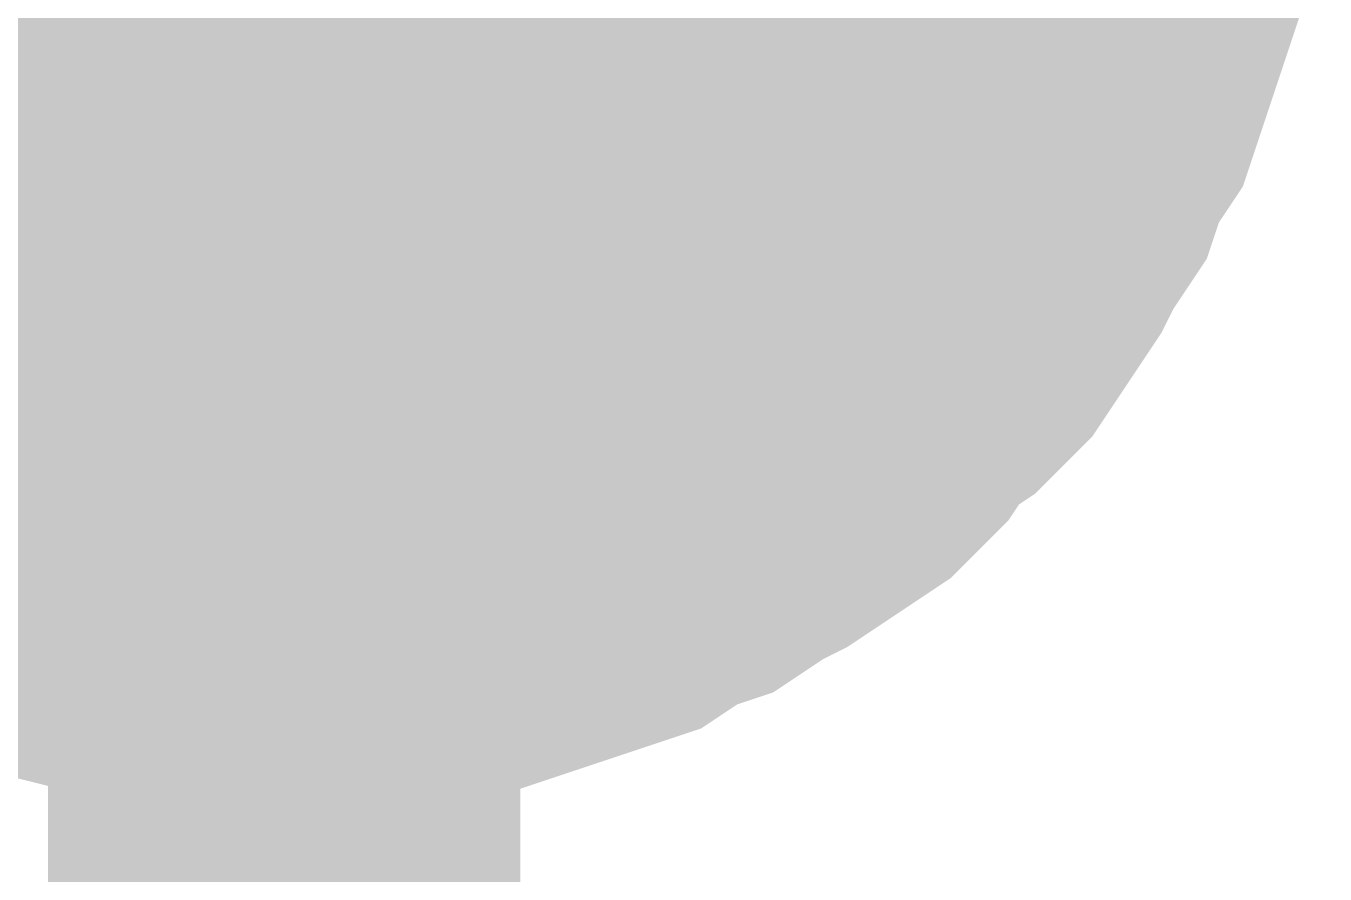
# Model space of a CAD drawing. Header units: inches. Extents: x -11.7 to 11.5, y 0 to 7.6.
# Drawn here: x 3.19433 to 3.22678, y 4.6723 to 4.69349 of the extents above; entities that cross this region are included whole.
import ezdxf

# ---------------------------------------------------------------- set-up
doc = ezdxf.new("R2010")
doc.units = ezdxf.units.IN
doc.header["$MEASUREMENT"] = 0
doc.layers.add('Sheet', color=255, linetype='Continuous')

msp = doc.modelspace()

# ---------------------------------------------------------------- linework, layer by layer
at = {"layer": 'Sheet'}
msp.add_lwpolyline([(3.19, 4.7, 0.02, 0.02, 1), (3.21, 4.7, 0.02, 0.02, 1)], format="xyseb", close=True, dxfattribs=at)
for points in [[(3.220876, 4.699889, 0.0118, 0.0118, 0), (3.220876, 4.698989, 0.0118, 0.0118, 0), (3.220876, 4.697789, 0.0118, 0.0118, 0), (3.220576, 4.696889, 0.0118, 0.0118, 0), (3.220576, 4.695689, 0.0118, 0.0118, 0), (3.220276, 4.694788, 0.0118, 0.0118, 0), (3.219976, 4.693888, 0.0118, 0.0118, 0), (3.219676, 4.692988, 0.0118, 0.0118, 0), (3.219376, 4.692088, 0.0118, 0.0118, 0), (3.218776, 4.691188, 0.0118, 0.0118, 0), (3.218476, 4.690287, 0.0118, 0.0118, 0), (3.217876, 4.689387, 0.0118, 0.0118, 0), (3.217576, 4.688787, 0.0118, 0.0118, 0), (3.216976, 4.687887, 0.0118, 0.0118, 0), (3.216376, 4.686987, 0.0118, 0.0118, 0), (3.215776, 4.686387, 0.0118, 0.0118, 0), (3.214876, 4.685786, 0.0118, 0.0118, 0), (3.214276, 4.684886, 0.0118, 0.0118, 0), (3.213676, 4.684286, 0.0118, 0.0118, 0), (3.212777, 4.683686, 0.0118, 0.0118, 0), (3.211877, 4.683086, 0.0118, 0.0118, 0), (3.211277, 4.682786, 0.0118, 0.0118, 0), (3.210377, 4.682186, 0.0118, 0.0118, 0), (3.209477, 4.681886, 0.0118, 0.0118, 0), (3.208577, 4.681286, 0.0118, 0.0118, 0), (3.207677, 4.680985, 0.0118, 0.0118, 0), (3.206777, 4.680685, 0.0118, 0.0118, 0), (3.205877, 4.680385, 0.0118, 0.0118, 0), (3.204977, 4.680085, 0.0118, 0.0118, 0), (3.203777, 4.680085, 0.0118, 0.0118, 0), (3.202877, 4.679785, 0.0118, 0.0118, 0), (3.201677, 4.679785, 0.0118, 0.0118, 0), (3.200777, 4.679785, 0.0118, 0.0118, 0)], [(3.220876, 4.699889, 0.0118, 0.0118, 0), (3.220876, 4.698989, 0.0118, 0.0118, 0), (3.220876, 4.697789, 0.0118, 0.0118, 0), (3.220576, 4.696889, 0.0118, 0.0118, 0), (3.220576, 4.695689, 0.0118, 0.0118, 0), (3.220276, 4.694788, 0.0118, 0.0118, 0), (3.219976, 4.693888, 0.0118, 0.0118, 0), (3.219676, 4.692988, 0.0118, 0.0118, 0), (3.219376, 4.692088, 0.0118, 0.0118, 0), (3.218776, 4.691188, 0.0118, 0.0118, 0), (3.218476, 4.690287, 0.0118, 0.0118, 0), (3.217876, 4.689387, 0.0118, 0.0118, 0), (3.217576, 4.688787, 0.0118, 0.0118, 0), (3.216976, 4.687887, 0.0118, 0.0118, 0), (3.216376, 4.686987, 0.0118, 0.0118, 0), (3.215776, 4.686387, 0.0118, 0.0118, 0), (3.214876, 4.685786, 0.0118, 0.0118, 0), (3.214276, 4.684886, 0.0118, 0.0118, 0), (3.213676, 4.684286, 0.0118, 0.0118, 0), (3.212777, 4.683686, 0.0118, 0.0118, 0), (3.211877, 4.683086, 0.0118, 0.0118, 0), (3.211277, 4.682786, 0.0118, 0.0118, 0), (3.210377, 4.682186, 0.0118, 0.0118, 0), (3.209477, 4.681886, 0.0118, 0.0118, 0), (3.208577, 4.681286, 0.0118, 0.0118, 0), (3.207677, 4.680985, 0.0118, 0.0118, 0), (3.206777, 4.680685, 0.0118, 0.0118, 0), (3.205877, 4.680385, 0.0118, 0.0118, 0), (3.204977, 4.680085, 0.0118, 0.0118, 0), (3.203777, 4.680085, 0.0118, 0.0118, 0), (3.202877, 4.679785, 0.0118, 0.0118, 0), (3.201677, 4.679785, 0.0118, 0.0118, 0), (3.200777, 4.679785, 0.0118, 0.0118, 0)], [(3.200777, 4.699889, 0.0118, 0.0118, 0), (3.200777, 4.599968, 0.0118, 0.0118, 0)], [(3.220876, 4.699889, 0.0118, 0.0118, 0), (3.220876, 4.698989, 0.0118, 0.0118, 0), (3.220876, 4.697789, 0.0118, 0.0118, 0), (3.220576, 4.696889, 0.0118, 0.0118, 0), (3.220576, 4.695689, 0.0118, 0.0118, 0), (3.220276, 4.694788, 0.0118, 0.0118, 0), (3.219976, 4.693888, 0.0118, 0.0118, 0), (3.219676, 4.692988, 0.0118, 0.0118, 0), (3.219376, 4.692088, 0.0118, 0.0118, 0), (3.218776, 4.691188, 0.0118, 0.0118, 0), (3.218476, 4.690287, 0.0118, 0.0118, 0), (3.217876, 4.689387, 0.0118, 0.0118, 0), (3.217576, 4.688787, 0.0118, 0.0118, 0), (3.216976, 4.687887, 0.0118, 0.0118, 0), (3.216376, 4.686987, 0.0118, 0.0118, 0), (3.215776, 4.686387, 0.0118, 0.0118, 0), (3.214876, 4.685786, 0.0118, 0.0118, 0), (3.214276, 4.684886, 0.0118, 0.0118, 0), (3.213676, 4.684286, 0.0118, 0.0118, 0), (3.212777, 4.683686, 0.0118, 0.0118, 0), (3.211877, 4.683086, 0.0118, 0.0118, 0), (3.211277, 4.682786, 0.0118, 0.0118, 0), (3.210377, 4.682186, 0.0118, 0.0118, 0), (3.209477, 4.681886, 0.0118, 0.0118, 0), (3.208577, 4.681286, 0.0118, 0.0118, 0), (3.207677, 4.680985, 0.0118, 0.0118, 0), (3.206777, 4.680685, 0.0118, 0.0118, 0), (3.205877, 4.680385, 0.0118, 0.0118, 0), (3.204977, 4.680085, 0.0118, 0.0118, 0), (3.203777, 4.680085, 0.0118, 0.0118, 0), (3.202877, 4.679785, 0.0118, 0.0118, 0), (3.201677, 4.679785, 0.0118, 0.0118, 0), (3.200777, 4.679785, 0.0118, 0.0118, 0)], [(3.220876, 4.699889, 0.0118, 0.0118, 0), (3.220876, 4.698989, 0.0118, 0.0118, 0), (3.220876, 4.697789, 0.0118, 0.0118, 0), (3.220576, 4.696889, 0.0118, 0.0118, 0), (3.220576, 4.695689, 0.0118, 0.0118, 0), (3.220276, 4.694788, 0.0118, 0.0118, 0), (3.219976, 4.693888, 0.0118, 0.0118, 0), (3.219676, 4.692988, 0.0118, 0.0118, 0), (3.219376, 4.692088, 0.0118, 0.0118, 0), (3.218776, 4.691188, 0.0118, 0.0118, 0), (3.218476, 4.690287, 0.0118, 0.0118, 0), (3.217876, 4.689387, 0.0118, 0.0118, 0), (3.217576, 4.688787, 0.0118, 0.0118, 0), (3.216976, 4.687887, 0.0118, 0.0118, 0), (3.216376, 4.686987, 0.0118, 0.0118, 0), (3.215776, 4.686387, 0.0118, 0.0118, 0), (3.214876, 4.685786, 0.0118, 0.0118, 0), (3.214276, 4.684886, 0.0118, 0.0118, 0), (3.213676, 4.684286, 0.0118, 0.0118, 0), (3.212777, 4.683686, 0.0118, 0.0118, 0), (3.211877, 4.683086, 0.0118, 0.0118, 0), (3.211277, 4.682786, 0.0118, 0.0118, 0), (3.210377, 4.682186, 0.0118, 0.0118, 0), (3.209477, 4.681886, 0.0118, 0.0118, 0), (3.208577, 4.681286, 0.0118, 0.0118, 0), (3.207677, 4.680985, 0.0118, 0.0118, 0), (3.206777, 4.680685, 0.0118, 0.0118, 0), (3.205877, 4.680385, 0.0118, 0.0118, 0), (3.204977, 4.680085, 0.0118, 0.0118, 0), (3.203777, 4.680085, 0.0118, 0.0118, 0), (3.202877, 4.679785, 0.0118, 0.0118, 0), (3.201677, 4.679785, 0.0118, 0.0118, 0), (3.200777, 4.679785, 0.0118, 0.0118, 0)], [(3.220876, 4.699889, 0.0118, 0.0118, 0), (3.220876, 4.698989, 0.0118, 0.0118, 0), (3.220876, 4.697789, 0.0118, 0.0118, 0), (3.220576, 4.696889, 0.0118, 0.0118, 0), (3.220576, 4.695689, 0.0118, 0.0118, 0), (3.220276, 4.694788, 0.0118, 0.0118, 0), (3.219976, 4.693888, 0.0118, 0.0118, 0), (3.219676, 4.692988, 0.0118, 0.0118, 0), (3.219376, 4.692088, 0.0118, 0.0118, 0), (3.218776, 4.691188, 0.0118, 0.0118, 0), (3.218476, 4.690287, 0.0118, 0.0118, 0), (3.217876, 4.689387, 0.0118, 0.0118, 0), (3.217576, 4.688787, 0.0118, 0.0118, 0), (3.216976, 4.687887, 0.0118, 0.0118, 0), (3.216376, 4.686987, 0.0118, 0.0118, 0), (3.215776, 4.686387, 0.0118, 0.0118, 0), (3.214876, 4.685786, 0.0118, 0.0118, 0), (3.214276, 4.684886, 0.0118, 0.0118, 0), (3.213676, 4.684286, 0.0118, 0.0118, 0), (3.212777, 4.683686, 0.0118, 0.0118, 0), (3.211877, 4.683086, 0.0118, 0.0118, 0), (3.211277, 4.682786, 0.0118, 0.0118, 0), (3.210377, 4.682186, 0.0118, 0.0118, 0), (3.209477, 4.681886, 0.0118, 0.0118, 0), (3.208577, 4.681286, 0.0118, 0.0118, 0), (3.207677, 4.680985, 0.0118, 0.0118, 0), (3.206777, 4.680685, 0.0118, 0.0118, 0), (3.205877, 4.680385, 0.0118, 0.0118, 0), (3.204977, 4.680085, 0.0118, 0.0118, 0), (3.203777, 4.680085, 0.0118, 0.0118, 0), (3.202877, 4.679785, 0.0118, 0.0118, 0), (3.201677, 4.679785, 0.0118, 0.0118, 0), (3.200777, 4.679785, 0.0118, 0.0118, 0)], [(3.220876, 4.699889, 0.0118, 0.0118, 0), (3.220876, 4.698989, 0.0118, 0.0118, 0), (3.220876, 4.697789, 0.0118, 0.0118, 0), (3.220576, 4.696889, 0.0118, 0.0118, 0), (3.220576, 4.695689, 0.0118, 0.0118, 0), (3.220276, 4.694788, 0.0118, 0.0118, 0), (3.219976, 4.693888, 0.0118, 0.0118, 0), (3.219676, 4.692988, 0.0118, 0.0118, 0), (3.219376, 4.692088, 0.0118, 0.0118, 0), (3.218776, 4.691188, 0.0118, 0.0118, 0), (3.218476, 4.690287, 0.0118, 0.0118, 0), (3.217876, 4.689387, 0.0118, 0.0118, 0), (3.217576, 4.688787, 0.0118, 0.0118, 0), (3.216976, 4.687887, 0.0118, 0.0118, 0), (3.216376, 4.686987, 0.0118, 0.0118, 0), (3.215776, 4.686387, 0.0118, 0.0118, 0), (3.214876, 4.685786, 0.0118, 0.0118, 0), (3.214276, 4.684886, 0.0118, 0.0118, 0), (3.213676, 4.684286, 0.0118, 0.0118, 0), (3.212777, 4.683686, 0.0118, 0.0118, 0), (3.211877, 4.683086, 0.0118, 0.0118, 0), (3.211277, 4.682786, 0.0118, 0.0118, 0), (3.210377, 4.682186, 0.0118, 0.0118, 0), (3.209477, 4.681886, 0.0118, 0.0118, 0), (3.208577, 4.681286, 0.0118, 0.0118, 0), (3.207677, 4.680985, 0.0118, 0.0118, 0), (3.206777, 4.680685, 0.0118, 0.0118, 0), (3.205877, 4.680385, 0.0118, 0.0118, 0), (3.204977, 4.680085, 0.0118, 0.0118, 0), (3.203777, 4.680085, 0.0118, 0.0118, 0), (3.202877, 4.679785, 0.0118, 0.0118, 0), (3.201677, 4.679785, 0.0118, 0.0118, 0), (3.200777, 4.679785, 0.0118, 0.0118, 0)], [(3.220876, 4.699889, 0.0118, 0.0118, 0), (3.220876, 4.698989, 0.0118, 0.0118, 0), (3.220876, 4.697789, 0.0118, 0.0118, 0), (3.220576, 4.696889, 0.0118, 0.0118, 0), (3.220576, 4.695689, 0.0118, 0.0118, 0), (3.220276, 4.694788, 0.0118, 0.0118, 0), (3.219976, 4.693888, 0.0118, 0.0118, 0), (3.219676, 4.692988, 0.0118, 0.0118, 0), (3.219376, 4.692088, 0.0118, 0.0118, 0), (3.218776, 4.691188, 0.0118, 0.0118, 0), (3.218476, 4.690287, 0.0118, 0.0118, 0), (3.217876, 4.689387, 0.0118, 0.0118, 0), (3.217576, 4.688787, 0.0118, 0.0118, 0), (3.216976, 4.687887, 0.0118, 0.0118, 0), (3.216376, 4.686987, 0.0118, 0.0118, 0), (3.215776, 4.686387, 0.0118, 0.0118, 0), (3.214876, 4.685786, 0.0118, 0.0118, 0), (3.214276, 4.684886, 0.0118, 0.0118, 0), (3.213676, 4.684286, 0.0118, 0.0118, 0), (3.212777, 4.683686, 0.0118, 0.0118, 0), (3.211877, 4.683086, 0.0118, 0.0118, 0), (3.211277, 4.682786, 0.0118, 0.0118, 0), (3.210377, 4.682186, 0.0118, 0.0118, 0), (3.209477, 4.681886, 0.0118, 0.0118, 0), (3.208577, 4.681286, 0.0118, 0.0118, 0), (3.207677, 4.680985, 0.0118, 0.0118, 0), (3.206777, 4.680685, 0.0118, 0.0118, 0), (3.205877, 4.680385, 0.0118, 0.0118, 0), (3.204977, 4.680085, 0.0118, 0.0118, 0), (3.203777, 4.680085, 0.0118, 0.0118, 0), (3.202877, 4.679785, 0.0118, 0.0118, 0), (3.201677, 4.679785, 0.0118, 0.0118, 0), (3.200777, 4.679785, 0.0118, 0.0118, 0)], [(3.220576, 4.695689, 0.0039, 0.0039, 0), (3.220276, 4.694788, 0.0039, 0.0039, 0), (3.219976, 4.693888, 0.0039, 0.0039, 0), (3.219676, 4.692988, 0.0039, 0.0039, 0), (3.219376, 4.692088, 0.0039, 0.0039, 0), (3.218776, 4.691188, 0.0039, 0.0039, 0), (3.218476, 4.690287, 0.0039, 0.0039, 0), (3.217876, 4.689387, 0.0039, 0.0039, 0), (3.217576, 4.688787, 0.0039, 0.0039, 0), (3.216976, 4.687887, 0.0039, 0.0039, 0), (3.216376, 4.686987, 0.0039, 0.0039, 0), (3.215776, 4.686387, 0.0039, 0.0039, 0), (3.214876, 4.685786, 0.0039, 0.0039, 0), (3.214276, 4.684886, 0.0039, 0.0039, 0), (3.213676, 4.684286, 0.0039, 0.0039, 0), (3.212777, 4.683686, 0.0039, 0.0039, 0), (3.211877, 4.683086, 0.0039, 0.0039, 0), (3.211277, 4.682786, 0.0039, 0.0039, 0), (3.210377, 4.682186, 0.0039, 0.0039, 0), (3.209477, 4.681886, 0.0039, 0.0039, 0), (3.208577, 4.681286, 0.0039, 0.0039, 0), (3.207677, 4.680985, 0.0039, 0.0039, 0), (3.206777, 4.680685, 0.0039, 0.0039, 0), (3.205877, 4.680385, 0.0039, 0.0039, 0), (3.204977, 4.680085, 0.0039, 0.0039, 0), (3.203777, 4.680085, 0.0039, 0.0039, 0), (3.202877, 4.679785, 0.0039, 0.0039, 0), (3.201677, 4.679785, 0.0039, 0.0039, 0), (3.200777, 4.679785, 0.0039, 0.0039, 0)], [(3.220576, 4.695689, 0.0039, 0.0039, 0), (3.220276, 4.694788, 0.0039, 0.0039, 0), (3.219976, 4.693888, 0.0039, 0.0039, 0), (3.219676, 4.692988, 0.0039, 0.0039, 0), (3.219376, 4.692088, 0.0039, 0.0039, 0), (3.218776, 4.691188, 0.0039, 0.0039, 0), (3.218476, 4.690287, 0.0039, 0.0039, 0), (3.217876, 4.689387, 0.0039, 0.0039, 0), (3.217576, 4.688787, 0.0039, 0.0039, 0), (3.216976, 4.687887, 0.0039, 0.0039, 0), (3.216376, 4.686987, 0.0039, 0.0039, 0), (3.215776, 4.686387, 0.0039, 0.0039, 0), (3.214876, 4.685786, 0.0039, 0.0039, 0), (3.214276, 4.684886, 0.0039, 0.0039, 0), (3.213676, 4.684286, 0.0039, 0.0039, 0), (3.212777, 4.683686, 0.0039, 0.0039, 0), (3.211877, 4.683086, 0.0039, 0.0039, 0), (3.211277, 4.682786, 0.0039, 0.0039, 0), (3.210377, 4.682186, 0.0039, 0.0039, 0), (3.209477, 4.681886, 0.0039, 0.0039, 0), (3.208577, 4.681286, 0.0039, 0.0039, 0), (3.207677, 4.680985, 0.0039, 0.0039, 0), (3.206777, 4.680685, 0.0039, 0.0039, 0), (3.205877, 4.680385, 0.0039, 0.0039, 0), (3.204977, 4.680085, 0.0039, 0.0039, 0), (3.203777, 4.680085, 0.0039, 0.0039, 0), (3.202877, 4.679785, 0.0039, 0.0039, 0), (3.201677, 4.679785, 0.0039, 0.0039, 0), (3.200777, 4.679785, 0.0039, 0.0039, 0)], [(3.220576, 4.695689, 0.0039, 0.0039, 0), (3.220276, 4.694788, 0.0039, 0.0039, 0), (3.219976, 4.693888, 0.0039, 0.0039, 0), (3.219676, 4.692988, 0.0039, 0.0039, 0), (3.219376, 4.692088, 0.0039, 0.0039, 0), (3.218776, 4.691188, 0.0039, 0.0039, 0), (3.218476, 4.690287, 0.0039, 0.0039, 0), (3.217876, 4.689387, 0.0039, 0.0039, 0), (3.217576, 4.688787, 0.0039, 0.0039, 0), (3.216976, 4.687887, 0.0039, 0.0039, 0), (3.216376, 4.686987, 0.0039, 0.0039, 0), (3.215776, 4.686387, 0.0039, 0.0039, 0), (3.214876, 4.685786, 0.0039, 0.0039, 0), (3.214276, 4.684886, 0.0039, 0.0039, 0), (3.213676, 4.684286, 0.0039, 0.0039, 0), (3.212777, 4.683686, 0.0039, 0.0039, 0), (3.211877, 4.683086, 0.0039, 0.0039, 0), (3.211277, 4.682786, 0.0039, 0.0039, 0), (3.210377, 4.682186, 0.0039, 0.0039, 0), (3.209477, 4.681886, 0.0039, 0.0039, 0), (3.208577, 4.681286, 0.0039, 0.0039, 0), (3.207677, 4.680985, 0.0039, 0.0039, 0), (3.206777, 4.680685, 0.0039, 0.0039, 0), (3.205877, 4.680385, 0.0039, 0.0039, 0), (3.204977, 4.680085, 0.0039, 0.0039, 0), (3.203777, 4.680085, 0.0039, 0.0039, 0), (3.202877, 4.679785, 0.0039, 0.0039, 0), (3.201677, 4.679785, 0.0039, 0.0039, 0), (3.200777, 4.679785, 0.0039, 0.0039, 0)], [(3.220576, 4.695689, 0.0039, 0.0039, 0), (3.220276, 4.694788, 0.0039, 0.0039, 0), (3.219976, 4.693888, 0.0039, 0.0039, 0), (3.219676, 4.692988, 0.0039, 0.0039, 0), (3.219376, 4.692088, 0.0039, 0.0039, 0), (3.218776, 4.691188, 0.0039, 0.0039, 0), (3.218476, 4.690287, 0.0039, 0.0039, 0), (3.217876, 4.689387, 0.0039, 0.0039, 0), (3.217576, 4.688787, 0.0039, 0.0039, 0), (3.216976, 4.687887, 0.0039, 0.0039, 0), (3.216376, 4.686987, 0.0039, 0.0039, 0), (3.215776, 4.686387, 0.0039, 0.0039, 0), (3.214876, 4.685786, 0.0039, 0.0039, 0), (3.214276, 4.684886, 0.0039, 0.0039, 0), (3.213676, 4.684286, 0.0039, 0.0039, 0), (3.212777, 4.683686, 0.0039, 0.0039, 0), (3.211877, 4.683086, 0.0039, 0.0039, 0), (3.211277, 4.682786, 0.0039, 0.0039, 0), (3.210377, 4.682186, 0.0039, 0.0039, 0), (3.209477, 4.681886, 0.0039, 0.0039, 0), (3.208577, 4.681286, 0.0039, 0.0039, 0), (3.207677, 4.680985, 0.0039, 0.0039, 0), (3.206777, 4.680685, 0.0039, 0.0039, 0), (3.205877, 4.680385, 0.0039, 0.0039, 0), (3.204977, 4.680085, 0.0039, 0.0039, 0), (3.203777, 4.680085, 0.0039, 0.0039, 0), (3.202877, 4.679785, 0.0039, 0.0039, 0), (3.201677, 4.679785, 0.0039, 0.0039, 0), (3.200777, 4.679785, 0.0039, 0.0039, 0)], [(3.220576, 4.695689, 0.0039, 0.0039, 0), (3.220276, 4.694788, 0.0039, 0.0039, 0), (3.219976, 4.693888, 0.0039, 0.0039, 0), (3.219676, 4.692988, 0.0039, 0.0039, 0), (3.219376, 4.692088, 0.0039, 0.0039, 0), (3.218776, 4.691188, 0.0039, 0.0039, 0), (3.218476, 4.690287, 0.0039, 0.0039, 0), (3.217876, 4.689387, 0.0039, 0.0039, 0), (3.217576, 4.688787, 0.0039, 0.0039, 0), (3.216976, 4.687887, 0.0039, 0.0039, 0), (3.216376, 4.686987, 0.0039, 0.0039, 0), (3.215776, 4.686387, 0.0039, 0.0039, 0), (3.214876, 4.685786, 0.0039, 0.0039, 0), (3.214276, 4.684886, 0.0039, 0.0039, 0), (3.213676, 4.684286, 0.0039, 0.0039, 0), (3.212777, 4.683686, 0.0039, 0.0039, 0), (3.211877, 4.683086, 0.0039, 0.0039, 0), (3.211277, 4.682786, 0.0039, 0.0039, 0), (3.210377, 4.682186, 0.0039, 0.0039, 0), (3.209477, 4.681886, 0.0039, 0.0039, 0), (3.208577, 4.681286, 0.0039, 0.0039, 0), (3.207677, 4.680985, 0.0039, 0.0039, 0), (3.206777, 4.680685, 0.0039, 0.0039, 0), (3.205877, 4.680385, 0.0039, 0.0039, 0), (3.204977, 4.680085, 0.0039, 0.0039, 0), (3.203777, 4.680085, 0.0039, 0.0039, 0), (3.202877, 4.679785, 0.0039, 0.0039, 0), (3.201677, 4.679785, 0.0039, 0.0039, 0), (3.200777, 4.679785, 0.0039, 0.0039, 0)], [(3.220576, 4.695689, 0.0039, 0.0039, 0), (3.220276, 4.694788, 0.0039, 0.0039, 0), (3.219976, 4.693888, 0.0039, 0.0039, 0), (3.219676, 4.692988, 0.0039, 0.0039, 0), (3.219376, 4.692088, 0.0039, 0.0039, 0), (3.218776, 4.691188, 0.0039, 0.0039, 0), (3.218476, 4.690287, 0.0039, 0.0039, 0), (3.217876, 4.689387, 0.0039, 0.0039, 0), (3.217576, 4.688787, 0.0039, 0.0039, 0), (3.216976, 4.687887, 0.0039, 0.0039, 0), (3.216376, 4.686987, 0.0039, 0.0039, 0), (3.215776, 4.686387, 0.0039, 0.0039, 0), (3.214876, 4.685786, 0.0039, 0.0039, 0), (3.214276, 4.684886, 0.0039, 0.0039, 0), (3.213676, 4.684286, 0.0039, 0.0039, 0), (3.212777, 4.683686, 0.0039, 0.0039, 0), (3.211877, 4.683086, 0.0039, 0.0039, 0), (3.211277, 4.682786, 0.0039, 0.0039, 0), (3.210377, 4.682186, 0.0039, 0.0039, 0), (3.209477, 4.681886, 0.0039, 0.0039, 0), (3.208577, 4.681286, 0.0039, 0.0039, 0), (3.207677, 4.680985, 0.0039, 0.0039, 0), (3.206777, 4.680685, 0.0039, 0.0039, 0), (3.205877, 4.680385, 0.0039, 0.0039, 0), (3.204977, 4.680085, 0.0039, 0.0039, 0), (3.203777, 4.680085, 0.0039, 0.0039, 0), (3.202877, 4.679785, 0.0039, 0.0039, 0), (3.201677, 4.679785, 0.0039, 0.0039, 0), (3.200777, 4.679785, 0.0039, 0.0039, 0)], [(3.220576, 4.695689, 0.0039, 0.0039, 0), (3.220276, 4.694788, 0.0039, 0.0039, 0), (3.219976, 4.693888, 0.0039, 0.0039, 0), (3.219676, 4.692988, 0.0039, 0.0039, 0), (3.219376, 4.692088, 0.0039, 0.0039, 0), (3.218776, 4.691188, 0.0039, 0.0039, 0), (3.218476, 4.690287, 0.0039, 0.0039, 0), (3.217876, 4.689387, 0.0039, 0.0039, 0), (3.217576, 4.688787, 0.0039, 0.0039, 0), (3.216976, 4.687887, 0.0039, 0.0039, 0), (3.216376, 4.686987, 0.0039, 0.0039, 0), (3.215776, 4.686387, 0.0039, 0.0039, 0), (3.214876, 4.685786, 0.0039, 0.0039, 0), (3.214276, 4.684886, 0.0039, 0.0039, 0), (3.213676, 4.684286, 0.0039, 0.0039, 0), (3.212777, 4.683686, 0.0039, 0.0039, 0), (3.211877, 4.683086, 0.0039, 0.0039, 0), (3.211277, 4.682786, 0.0039, 0.0039, 0), (3.210377, 4.682186, 0.0039, 0.0039, 0), (3.209477, 4.681886, 0.0039, 0.0039, 0), (3.208577, 4.681286, 0.0039, 0.0039, 0), (3.207677, 4.680985, 0.0039, 0.0039, 0), (3.206777, 4.680685, 0.0039, 0.0039, 0), (3.205877, 4.680385, 0.0039, 0.0039, 0), (3.204977, 4.680085, 0.0039, 0.0039, 0), (3.203777, 4.680085, 0.0039, 0.0039, 0), (3.202877, 4.679785, 0.0039, 0.0039, 0), (3.201677, 4.679785, 0.0039, 0.0039, 0), (3.200777, 4.679785, 0.0039, 0.0039, 0)], [(3.200777, 4.679785, 0.0118, 0.0118, 0), (3.199877, 4.679785, 0.0118, 0.0118, 0), (3.198677, 4.679785, 0.0118, 0.0118, 0), (3.197778, 4.680085, 0.0118, 0.0118, 0), (3.196878, 4.680085, 0.0118, 0.0118, 0), (3.195678, 4.680385, 0.0118, 0.0118, 0), (3.194778, 4.680685, 0.0118, 0.0118, 0), (3.193878, 4.680985, 0.0118, 0.0118, 0), (3.192978, 4.681286, 0.0118, 0.0118, 0), (3.192078, 4.681886, 0.0118, 0.0118, 0), (3.191178, 4.682186, 0.0118, 0.0118, 0), (3.190578, 4.682786, 0.0118, 0.0118, 0), (3.189678, 4.683086, 0.0118, 0.0118, 0), (3.188778, 4.683686, 0.0118, 0.0118, 0), (3.188178, 4.684286, 0.0118, 0.0118, 0)], [(3.200777, 4.679785, 0.0118, 0.0118, 0), (3.199877, 4.679785, 0.0118, 0.0118, 0), (3.198677, 4.679785, 0.0118, 0.0118, 0), (3.197778, 4.680085, 0.0118, 0.0118, 0), (3.196878, 4.680085, 0.0118, 0.0118, 0), (3.195678, 4.680385, 0.0118, 0.0118, 0), (3.194778, 4.680685, 0.0118, 0.0118, 0), (3.193878, 4.680985, 0.0118, 0.0118, 0), (3.192978, 4.681286, 0.0118, 0.0118, 0), (3.192078, 4.681886, 0.0118, 0.0118, 0), (3.191178, 4.682186, 0.0118, 0.0118, 0), (3.190578, 4.682786, 0.0118, 0.0118, 0), (3.189678, 4.683086, 0.0118, 0.0118, 0), (3.188778, 4.683686, 0.0118, 0.0118, 0), (3.188178, 4.684286, 0.0118, 0.0118, 0)], [(3.200777, 4.679785, 0.0118, 0.0118, 0), (3.199877, 4.679785, 0.0118, 0.0118, 0), (3.198677, 4.679785, 0.0118, 0.0118, 0), (3.197778, 4.680085, 0.0118, 0.0118, 0), (3.196878, 4.680085, 0.0118, 0.0118, 0), (3.195678, 4.680385, 0.0118, 0.0118, 0), (3.194778, 4.680685, 0.0118, 0.0118, 0), (3.193878, 4.680985, 0.0118, 0.0118, 0), (3.192978, 4.681286, 0.0118, 0.0118, 0), (3.192078, 4.681886, 0.0118, 0.0118, 0), (3.191178, 4.682186, 0.0118, 0.0118, 0), (3.190578, 4.682786, 0.0118, 0.0118, 0), (3.189678, 4.683086, 0.0118, 0.0118, 0), (3.188778, 4.683686, 0.0118, 0.0118, 0), (3.188178, 4.684286, 0.0118, 0.0118, 0)], [(3.200777, 4.679785, 0.0118, 0.0118, 0), (3.199877, 4.679785, 0.0118, 0.0118, 0), (3.198677, 4.679785, 0.0118, 0.0118, 0), (3.197778, 4.680085, 0.0118, 0.0118, 0), (3.196878, 4.680085, 0.0118, 0.0118, 0), (3.195678, 4.680385, 0.0118, 0.0118, 0), (3.194778, 4.680685, 0.0118, 0.0118, 0), (3.193878, 4.680985, 0.0118, 0.0118, 0), (3.192978, 4.681286, 0.0118, 0.0118, 0), (3.192078, 4.681886, 0.0118, 0.0118, 0), (3.191178, 4.682186, 0.0118, 0.0118, 0), (3.190578, 4.682786, 0.0118, 0.0118, 0), (3.189678, 4.683086, 0.0118, 0.0118, 0), (3.188778, 4.683686, 0.0118, 0.0118, 0), (3.188178, 4.684286, 0.0118, 0.0118, 0)], [(3.200777, 4.679785, 0.0118, 0.0118, 0), (3.199877, 4.679785, 0.0118, 0.0118, 0), (3.198677, 4.679785, 0.0118, 0.0118, 0), (3.197778, 4.680085, 0.0118, 0.0118, 0), (3.196878, 4.680085, 0.0118, 0.0118, 0), (3.195678, 4.680385, 0.0118, 0.0118, 0), (3.194778, 4.680685, 0.0118, 0.0118, 0), (3.193878, 4.680985, 0.0118, 0.0118, 0), (3.192978, 4.681286, 0.0118, 0.0118, 0), (3.192078, 4.681886, 0.0118, 0.0118, 0), (3.191178, 4.682186, 0.0118, 0.0118, 0), (3.190578, 4.682786, 0.0118, 0.0118, 0), (3.189678, 4.683086, 0.0118, 0.0118, 0), (3.188778, 4.683686, 0.0118, 0.0118, 0), (3.188178, 4.684286, 0.0118, 0.0118, 0)], [(3.200777, 4.679785, 0.0118, 0.0118, 0), (3.199877, 4.679785, 0.0118, 0.0118, 0), (3.198677, 4.679785, 0.0118, 0.0118, 0), (3.197778, 4.680085, 0.0118, 0.0118, 0), (3.196878, 4.680085, 0.0118, 0.0118, 0), (3.195678, 4.680385, 0.0118, 0.0118, 0), (3.194778, 4.680685, 0.0118, 0.0118, 0), (3.193878, 4.680985, 0.0118, 0.0118, 0), (3.192978, 4.681286, 0.0118, 0.0118, 0), (3.192078, 4.681886, 0.0118, 0.0118, 0), (3.191178, 4.682186, 0.0118, 0.0118, 0), (3.190578, 4.682786, 0.0118, 0.0118, 0), (3.189678, 4.683086, 0.0118, 0.0118, 0), (3.188778, 4.683686, 0.0118, 0.0118, 0), (3.188178, 4.684286, 0.0118, 0.0118, 0)], [(3.200777, 4.679785, 0.0118, 0.0118, 0), (3.199877, 4.679785, 0.0118, 0.0118, 0), (3.198677, 4.679785, 0.0118, 0.0118, 0), (3.197778, 4.680085, 0.0118, 0.0118, 0), (3.196878, 4.680085, 0.0118, 0.0118, 0), (3.195678, 4.680385, 0.0118, 0.0118, 0), (3.194778, 4.680685, 0.0118, 0.0118, 0), (3.193878, 4.680985, 0.0118, 0.0118, 0), (3.192978, 4.681286, 0.0118, 0.0118, 0), (3.192078, 4.681886, 0.0118, 0.0118, 0), (3.191178, 4.682186, 0.0118, 0.0118, 0), (3.190578, 4.682786, 0.0118, 0.0118, 0), (3.189678, 4.683086, 0.0118, 0.0118, 0), (3.188778, 4.683686, 0.0118, 0.0118, 0), (3.188178, 4.684286, 0.0118, 0.0118, 0)], [(3.200777, 4.679785, 0.0039, 0.0039, 0), (3.199877, 4.679785, 0.0039, 0.0039, 0), (3.198677, 4.679785, 0.0039, 0.0039, 0), (3.197778, 4.680085, 0.0039, 0.0039, 0), (3.196878, 4.680085, 0.0039, 0.0039, 0), (3.195678, 4.680385, 0.0039, 0.0039, 0), (3.194778, 4.680685, 0.0039, 0.0039, 0), (3.193878, 4.680985, 0.0039, 0.0039, 0), (3.192978, 4.681286, 0.0039, 0.0039, 0), (3.192078, 4.681886, 0.0039, 0.0039, 0)], [(3.200777, 4.679785, 0.0039, 0.0039, 0), (3.199877, 4.679785, 0.0039, 0.0039, 0), (3.198677, 4.679785, 0.0039, 0.0039, 0), (3.197778, 4.680085, 0.0039, 0.0039, 0), (3.196878, 4.680085, 0.0039, 0.0039, 0), (3.195678, 4.680385, 0.0039, 0.0039, 0), (3.194778, 4.680685, 0.0039, 0.0039, 0), (3.193878, 4.680985, 0.0039, 0.0039, 0), (3.192978, 4.681286, 0.0039, 0.0039, 0), (3.192078, 4.681886, 0.0039, 0.0039, 0)], [(3.200777, 4.679785, 0.0039, 0.0039, 0), (3.199877, 4.679785, 0.0039, 0.0039, 0), (3.198677, 4.679785, 0.0039, 0.0039, 0), (3.197778, 4.680085, 0.0039, 0.0039, 0), (3.196878, 4.680085, 0.0039, 0.0039, 0), (3.195678, 4.680385, 0.0039, 0.0039, 0), (3.194778, 4.680685, 0.0039, 0.0039, 0), (3.193878, 4.680985, 0.0039, 0.0039, 0), (3.192978, 4.681286, 0.0039, 0.0039, 0), (3.192078, 4.681886, 0.0039, 0.0039, 0)], [(3.200777, 4.679785, 0.0039, 0.0039, 0), (3.199877, 4.679785, 0.0039, 0.0039, 0), (3.198677, 4.679785, 0.0039, 0.0039, 0), (3.197778, 4.680085, 0.0039, 0.0039, 0), (3.196878, 4.680085, 0.0039, 0.0039, 0), (3.195678, 4.680385, 0.0039, 0.0039, 0), (3.194778, 4.680685, 0.0039, 0.0039, 0), (3.193878, 4.680985, 0.0039, 0.0039, 0), (3.192978, 4.681286, 0.0039, 0.0039, 0), (3.192078, 4.681886, 0.0039, 0.0039, 0)], [(3.200777, 4.679785, 0.0039, 0.0039, 0), (3.199877, 4.679785, 0.0039, 0.0039, 0), (3.198677, 4.679785, 0.0039, 0.0039, 0), (3.197778, 4.680085, 0.0039, 0.0039, 0), (3.196878, 4.680085, 0.0039, 0.0039, 0), (3.195678, 4.680385, 0.0039, 0.0039, 0), (3.194778, 4.680685, 0.0039, 0.0039, 0), (3.193878, 4.680985, 0.0039, 0.0039, 0), (3.192978, 4.681286, 0.0039, 0.0039, 0), (3.192078, 4.681886, 0.0039, 0.0039, 0)], [(3.200777, 4.679785, 0.0039, 0.0039, 0), (3.199877, 4.679785, 0.0039, 0.0039, 0), (3.198677, 4.679785, 0.0039, 0.0039, 0), (3.197778, 4.680085, 0.0039, 0.0039, 0), (3.196878, 4.680085, 0.0039, 0.0039, 0), (3.195678, 4.680385, 0.0039, 0.0039, 0), (3.194778, 4.680685, 0.0039, 0.0039, 0), (3.193878, 4.680985, 0.0039, 0.0039, 0), (3.192978, 4.681286, 0.0039, 0.0039, 0), (3.192078, 4.681886, 0.0039, 0.0039, 0)], [(3.200777, 4.679785, 0.0039, 0.0039, 0), (3.199877, 4.679785, 0.0039, 0.0039, 0), (3.198677, 4.679785, 0.0039, 0.0039, 0), (3.197778, 4.680085, 0.0039, 0.0039, 0), (3.196878, 4.680085, 0.0039, 0.0039, 0), (3.195678, 4.680385, 0.0039, 0.0039, 0), (3.194778, 4.680685, 0.0039, 0.0039, 0), (3.193878, 4.680985, 0.0039, 0.0039, 0), (3.192978, 4.681286, 0.0039, 0.0039, 0), (3.192078, 4.681886, 0.0039, 0.0039, 0)]]:
    msp.add_lwpolyline(points, format="xyseb", dxfattribs=at)

doc.saveas('drawing.dxf')
